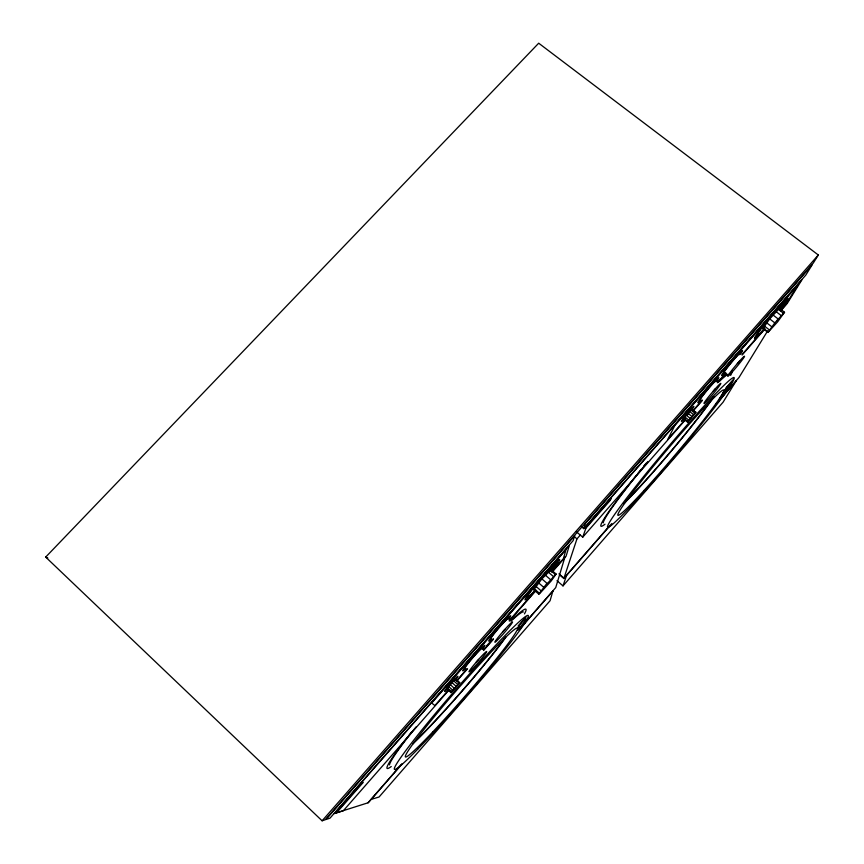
<?xml version="1.0" encoding="UTF-8"?>
<svg xmlns="http://www.w3.org/2000/svg" width="864" height="864" viewBox="0 0 864 864"><rect width="100%" height="100%" fill="white"/><g stroke="black" fill="none" stroke-linecap="round" stroke-linejoin="round"><path stroke-width="1.3" d="M762.934 328.514L769.705 318.913L779.458 308.34L784.523 312.26L777.6 321.894L767.956 332.435L762.934 328.514L764.143 327.553M767.956 332.435L774.803 322.877L784.523 312.26M779.458 308.34L781.369 310.543M542.938 577.303L543.132 576.364M546.772 584.129L556.103 574.042L551.059 569.711L541.879 578.902L533.768 589.766L538.79 594.13L539.665 593.622L551.167 580.986L556.103 574.042M552.982 590.728L550.076 600.728L379.058 797.008L371.228 799.351M565.034 556.718L555.736 587.585L519.35 629.294M559.85 575.078L563.846 578.524L576.958 538.877L580.284 535.075M556.978 580.705L563.004 585.9L566.579 575.381M583.675 528.606L585.436 523.519L812.171 264.859L805.81 275.065L583.675 528.606L581.083 526.414M576.374 531.76L582.736 537.16L586.958 525.226L801.814 279.99L787.223 303.469L781.034 310.554M538.79 594.13L546.966 583.297L541.879 578.902M550.573 570.823L551.059 569.711M683.392 418.846L691.535 409.028L695.833 412.236L687.701 422.032L683.392 418.846L684.547 417.971M691.427 409.676L691.805 408.974M687.42 422.107L695.833 412.236M700.153 401.533L699.667 402.44L701.352 400.507M545.476 574.452L546.653 572.422M774.619 312.757L775.948 310.565M478.667 659.362L476.323 662.04A13.5 0.896 -49 0 0 470.534 670.745A13.5 0.896 -49 0 0 485.503 653.616A13.5 0.896 -49 0 0 478.667 659.362L476.323 662.04M736.42 380.441L723.103 402.17L563.004 585.9M767.599 330.977L738.99 377.503L721.386 397.678M446.796 688.802L455.576 678.769L459.702 682.549L450.932 692.572L446.796 688.802L447.692 688.327M776.876 320.911L778.108 318.935L773.01 314.982M818.316 254.999L813.326 263.002L325.264 819.742L322.11 820.8L45.684 557.086L538.693 43.2L818.316 254.999L322.11 820.8M455.112 679.849L455.576 678.769M504.878 629.392L502.556 632.038A13.392 0.886 -49.1 0 0 496.411 641.164A13.392 0.886 -49.1 0 0 511.229 624.186A13.392 0.886 -49.1 0 0 504.878 629.392L502.556 632.038M459.702 682.549L450.932 692.572M547.852 571.892L549.925 568.89M776.876 310.241L779.058 307.087M715.457 388.616L713.308 391.079A13.057 0.81 -50.1 0 0 704.344 403.326A13.057 0.81 -50.1 0 0 718.092 387.601A13.057 0.81 -50.1 0 0 715.457 388.616L713.308 391.079M739.454 361.174L737.327 363.614A13.068 0.799 -50.1 0 0 728.06 376.196A13.068 0.799 -50.1 0 0 741.679 360.612A13.068 0.799 -50.1 0 0 739.454 361.174L737.327 363.614M778.81 308.178L781.726 304.236M549.914 569.765L552.776 565.963M551.48 571.201L554.418 567.41A23.188 1.642 -49.3 0 0 550.984 567.767A23.188 1.642 -49.3 0 0 529.47 593.255A23.188 1.642 -49.3 0 0 535.118 590.274M780.311 306.677L783.81 302.173M551.567 568.199L555.044 563.803M781.326 305.824L785.192 301.007M552.712 567.248L556.61 562.518M687.474 414.742L689.083 412.798M781.78 305.651L785.808 300.791M553.295 566.989L557.41 562.172M781.661 306.169L785.624 301.536M367.999 802.807L401.63 764.251M609.952 525.42L563.965 578.135L558.965 573.836M402.235 763.787L368.291 802.71L337.284 812.56M520.981 627.664L552.884 591.084M563.846 578.524L611.798 523.541M715.554 404.59L735.944 381.208M586.688 526.327L611.032 498.55L610.319 500.267L586.148 527.872M725.328 372.773L723.103 375.656L725.62 372.784M448.168 690.368L434.873 705.553L431.698 703.058L566.006 549.731L563.339 558.749L551.826 571.914M457.024 680.238L466.765 669.103M483.602 649.868L493.344 638.734M509.296 620.503L535.874 590.134M685.4 419.278L667.656 439.56L674.86 425.477L797.742 285.196L785.635 304.733L780.322 310.824M692.496 411.167L702.248 400.021M717.336 382.784L725.317 373.669M742.176 354.402L764.348 329.065M448.945 690.055L343.343 810.734L334.325 813.596L569.419 545.249L566.082 556.2L552.766 571.406M456.926 680.929L467.575 668.758M483.548 650.506L493.312 639.349M509.285 621.097L535.907 590.674M582.736 537.16L685.422 419.807M693.392 410.702L702.248 400.583M718.178 382.374L726.149 373.27M742.079 355.061L765.094 328.763M780.98 307.357L784.674 303.178M553.295 567.41L557.388 562.777M552.712 568.49L556.567 564.278M779.782 309.118L783.011 305.618M551.578 570.154L555.001 566.59M533.768 589.766L534.654 589.28M45.684 557.086L47.833 558.036M778.291 309.247L783.378 313.189M776.034 311.58L781.121 315.533M769.705 318.913L774.803 322.877M766.638 322.769L771.714 326.722M764.273 325.944L769.338 329.886M762.977 327.964L768.02 331.884M691.535 409.028L695.585 412.29M690.671 409.828L694.721 413.089M689.332 411.253L693.382 414.526M687.722 413.089L691.772 416.362M686.092 415.044L690.152 418.316M684.698 416.837L688.748 420.098M683.759 418.165L687.787 421.438M683.672 418.781L687.701 422.032M574.031 536.382L576.958 538.877M550.228 570.121L555.293 574.474M548.197 572L553.273 576.385M545.26 575.089L550.346 579.485M538.574 582.844L543.661 587.239M535.874 586.3L540.95 590.684M534.19 588.73L539.233 593.104M454.82 679.374L458.849 683.003M453.503 680.67L457.542 684.31M451.85 682.452L455.89 686.102M450.09 684.461L454.129 688.1M448.513 686.372L452.552 690.012M447.358 687.895L451.386 691.535M449.291 689.774L450.9 691.222M732.078 371.239A101.423 6.318 -49.8 0 1 730.62 375.376M604.984 524.21A101.423 6.318 -49.8 0 1 636.347 475.33M637.913 473.375A101.423 6.318 -49.8 0 1 641.12 469.39M643.594 466.344A101.423 6.318 -49.8 0 1 646.099 463.266M718.092 381.964A101.423 6.318 -49.8 0 1 726.451 374.22M603.288 522.871A97.805 6.091 -49.8 0 1 647.892 461.506M719.194 381.553A97.805 6.091 -49.8 0 1 727.963 374.242M713.977 396.598A81.907 5.098 -49.8 0 1 623.894 503.604M713.318 396.943A79.024 4.914 -49.8 0 1 626.098 501.034M764.003 329.314A26.201 1.663 -50.3 0 1 757.76 332.878A26.201 1.663 -50.3 0 1 783.626 301.784A26.201 1.663 -50.3 0 1 779.933 310.165M684.742 418.176A9.785 0.659 -50 0 1 682.409 419.45A9.785 0.659 -50 0 1 691.837 408.143A9.785 0.659 -50 0 1 691.664 409.892M763.895 329.087A22.928 1.458 -50.3 0 1 759.618 330.826A22.928 1.458 -50.3 0 1 781.715 304.247A22.928 1.458 -50.3 0 1 779.933 309.776M724.075 373A13.057 0.853 -50.2 0 1 732.672 361.076A13.057 0.853 -50.2 0 1 739.638 354.694M724.604 373.129A16.319 1.069 -50.2 0 1 724.302 371.207A16.319 1.069 -50.2 0 1 738.644 354.002A16.319 1.069 -50.2 0 1 740.632 353.894M700.358 400.086A13.046 0.864 -50.1 0 1 708.642 388.508A13.046 0.864 -50.1 0 1 715.964 381.726M701.028 400.054A16.308 1.08 -50.1 0 1 700.315 398.606A16.308 1.08 -50.1 0 1 714.625 381.424A16.308 1.08 -50.1 0 1 717.034 380.851M512.125 619.423A105.581 6.826 -48.9 0 1 524.448 613.894M391.252 766.53A105.581 6.826 -48.9 0 1 407.538 737.089M408.467 735.901A105.581 6.826 -48.9 0 1 411.523 732.024M389.513 764.91A101.812 6.577 -48.9 0 1 415.973 726.98M486.95 645.397A101.812 6.577 -48.9 0 1 491.508 640.602M510.948 621.194A101.812 6.577 -48.9 0 1 523.4 611.96M505.699 637.394A85.255 5.508 -48.9 0 1 412.711 744.023M505.883 636.552A82.253 5.314 -48.9 0 1 413.5 742.824M535.021 590.771A26.492 1.868 -49.3 0 1 528.401 594.086A26.492 1.868 -49.3 0 1 555.131 563.112A26.492 1.868 -49.3 0 1 551.416 571.752M447.595 688.9A10.184 0.724 -48.9 0 1 445.932 689.202A10.184 0.724 -48.9 0 1 455.836 677.862A10.184 0.724 -48.9 0 1 455.706 679.622M491.13 638.561A13.381 0.95 -49.1 0 1 499.63 627.134A13.381 0.95 -49.1 0 1 508.432 618.764M491.627 638.928A16.729 1.188 -49.1 0 1 491.724 636.358A16.729 1.188 -49.1 0 1 506.596 619.207A16.729 1.188 -49.1 0 1 508.864 619.045M465.145 668.239A13.489 0.95 -49 0 1 473.407 657.083A13.489 0.95 -49 0 1 482.62 648.259M465.826 668.39A16.859 1.188 -49 0 1 465.782 665.928A16.859 1.188 -49 0 1 481.183 648.335A16.859 1.188 -49 0 1 482.36 649.501M518.4 625.655L517.892 630.288L525.139 621.983L525.906 617.058L518.4 625.655M519.361 625.255L519.016 628.344L524.243 622.361L524.718 619.121L519.361 625.255M574.646 535.82L573.124 540.648L330.005 818.143L325.998 819.493L574.646 535.82M726.516 387.256L719.107 399.654L725.825 391.943L733.46 379.296L726.516 387.256M726.203 388.282L721.343 396.641L726.116 390.971L731.106 382.46L726.203 388.282M362.21 782.59L335.556 813.035L336.722 812.657L363.193 782.438L362.21 782.59M630.85 506.185A97.891 5.648 -49.8 0 0 733.46 380.322A97.891 5.648 -49.8 0 0 648.659 470.329A97.891 5.648 -49.8 0 0 630.85 506.185M644.015 490.471A81.983 4.73 -49.8 0 0 723.924 390.355A81.983 4.73 -49.8 0 0 644.782 476.896A81.983 4.73 -49.8 0 0 644.015 490.471M418.273 748.656A101.909 6.102 -49 0 0 527.191 619.013A101.909 6.102 -49 0 0 437.702 710.694A101.909 6.102 -49 0 0 418.273 748.656M432.508 732.186A85.342 5.108 -49 0 0 517.547 628.798A85.342 5.108 -49 0 0 434.095 716.936A85.342 5.108 -49 0 0 432.508 732.186"/></g></svg>
